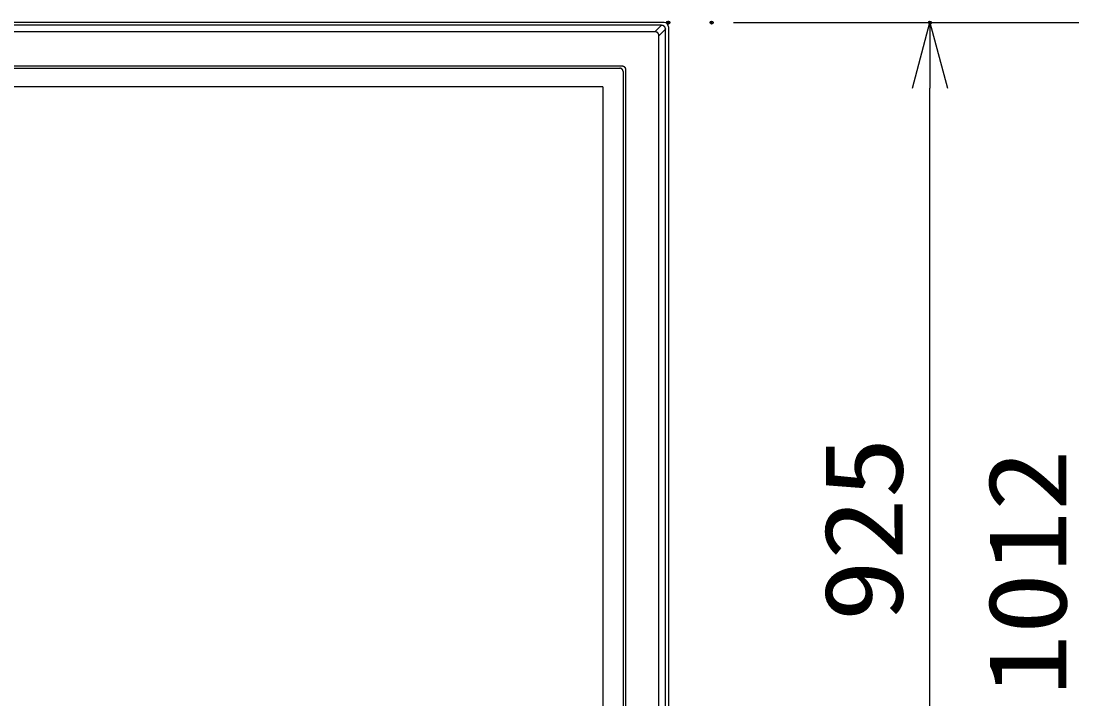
# Model space of a CAD drawing. Units: millimetres, scale not verified. Extents: x -63 to 64, y -57 to 57.
# Drawn here: x -12.04 to 20.05, y 13.79 to 34.5 of the extents above; entities that cross this region are included whole.
import ezdxf
from ezdxf.enums import TextEntityAlignment as Align

# ---------------------------------------------------------------- set-up
doc = ezdxf.new("R2010")
doc.units = ezdxf.units.MM
doc.header["$LTSCALE"] = 0.190236
doc.header["$PDMODE"] = 32
doc.header["$PDSIZE"] = 0.0951
for name, color, linetype in [('0-1_GAIKEI', 1, 'Continuous'), ('0-2_MOJI1', 3, 'Continuous'), ('0-3_WAKU', 7, 'Continuous')]:
    doc.layers.add(name, color=color, linetype=linetype)
doc.styles.add('ＭＳ ゴシック', font='')
doc.styles.get('ＭＳ ゴシック').set_extended_font_data('MS Gothic')

# ---------------------------------------------------------------- blocks, each defined once
blk = doc.blocks.new('_OPEN30')
at = {"layer": '0-2_MOJI1', "color": 7}
blk.add_line((0, 0), (-1, 0), dxfattribs=at)
blk.add_lwpolyline([(-1, 0.26795), (0, 0), (-1, -0.26795)], dxfattribs=at)

msp = doc.modelspace()

# ---------------------------------------------------------------- linework, layer by layer
at = {"layer": '0-1_GAIKEI', "color": 7}
for p, q in [((7.5949, 34.4598), (-43.9385, 34.4598)), ((7.7282, 34.3265), (7.7282, 3.7531))]:
    msp.add_line(p, q, dxfattribs=at)
at = {"layer": '0-1_GAIKEI'}
for p, q in [((7.5176, 34.3719), (-43.8613, 34.3719)), ((7.3131, 34.1673), (7.5176, 34.3719)), ((7.3305, 34.1673), (-43.6741, 34.1673)), ((7.6403, 34.2492), (7.4357, 34.0447)), ((7.4357, 4.0175), (7.4357, 34.0621)), ((7.6403, 3.8303), (7.6403, 34.2492)), ((-42.663, 33.1269), (6.3194, 33.1269)), ((-42.5885, 33.0565), (6.2449, 33.0565)), ((6.3449, 32.9565), (6.3449, 5.1231)), ((6.4154, 33.0309), (6.4154, 5.0486)), ((5.7282, 32.4898), (5.7282, 5.5897))]:
    msp.add_line(p, q, dxfattribs=at)
at = {"layer": '0-1_GAIKEI', "color": 3}
msp.add_line((11.0455, 34.4531), (22.7122, 34.4531), dxfattribs=at)
at = {"layer": '0-1_GAIKEI'}
for points in [[(7.5494, 34.3666), (7.5482, 34.3669), (7.547, 34.3672), (7.5458, 34.3675), (7.5446, 34.3677), (7.5434, 34.368), (7.5422, 34.3682), (7.5411, 34.3685), (7.5398, 34.3687), (7.5386, 34.3689), (7.5374, 34.3691), (7.5362, 34.3693), (7.535, 34.3694), (7.5338, 34.3696)], [(7.592, 34.3459), (7.591, 34.3466), (7.59, 34.3474), (7.589, 34.3481), (7.588, 34.3488), (7.587, 34.3495), (7.586, 34.3502), (7.585, 34.3508), (7.584, 34.3515), (7.5829, 34.3522), (7.5819, 34.3528), (7.5808, 34.3534), (7.5798, 34.3541), (7.5787, 34.3547), (7.5777, 34.3553), (7.5766, 34.3559), (7.5755, 34.3564), (7.5744, 34.357), (7.5733, 34.3576), (7.5723, 34.3581), (7.5712, 34.3586), (7.5701, 34.3592), (7.5689, 34.3597), (7.5678, 34.3602), (7.5667, 34.3607), (7.5656, 34.3611), (7.5645, 34.3616), (7.5633, 34.362), (7.5622, 34.3625), (7.561, 34.3629), (7.5599, 34.3633), (7.5587, 34.3637), (7.5576, 34.3641), (7.5564, 34.3645), (7.5553, 34.3649), (7.5541, 34.3653), (7.5529, 34.3656), (7.5518, 34.3659), (7.5506, 34.3663), (7.5494, 34.3666)], [(7.6231, 34.3103), (7.6225, 34.3113), (7.6219, 34.3124), (7.6212, 34.3134), (7.6206, 34.3145), (7.6199, 34.3155), (7.6193, 34.3165), (7.6186, 34.3176), (7.6179, 34.3186), (7.6172, 34.3196), (7.6165, 34.3206), (7.6158, 34.3216), (7.6151, 34.3225), (7.6143, 34.3235), (7.6136, 34.3245), (7.6128, 34.3254), (7.6121, 34.3264), (7.6113, 34.3273), (7.6105, 34.3283), (7.6097, 34.3292), (7.6089, 34.3301), (7.6081, 34.331), (7.6073, 34.3319), (7.6065, 34.3328), (7.6056, 34.3337), (7.6048, 34.3346), (7.6039, 34.3355), (7.603, 34.3363), (7.6022, 34.3372), (7.6013, 34.338), (7.6004, 34.3388), (7.5995, 34.3397), (7.5986, 34.3405), (7.5976, 34.3413), (7.5967, 34.3421), (7.5958, 34.3429), (7.5948, 34.3436), (7.5939, 34.3444), (7.5929, 34.3452), (7.592, 34.3459)], [(7.3441, 34.1665), (7.3432, 34.1666), (7.3422, 34.1667), (7.3412, 34.1668), (7.3402, 34.1669), (7.3393, 34.167), (7.3383, 34.167), (7.3373, 34.1671), (7.3364, 34.1671), (7.3354, 34.1672), (7.3344, 34.1672), (7.3334, 34.1673), (7.3325, 34.1673), (7.3315, 34.1673), (7.3305, 34.1673)], [(7.3803, 34.1553), (7.3794, 34.1558), (7.3786, 34.1562), (7.3777, 34.1566), (7.3768, 34.157), (7.3759, 34.1575), (7.375, 34.1579), (7.3741, 34.1583), (7.3732, 34.1586), (7.3723, 34.159), (7.3714, 34.1594), (7.3705, 34.1598), (7.3696, 34.1601), (7.3687, 34.1605), (7.3678, 34.1608), (7.3669, 34.1611), (7.366, 34.1614), (7.365, 34.1618), (7.3641, 34.1621), (7.3632, 34.1624), (7.3622, 34.1626), (7.3613, 34.1629), (7.3604, 34.1632), (7.3594, 34.1635), (7.3585, 34.1637), (7.3575, 34.1639), (7.3566, 34.1642), (7.3556, 34.1644), (7.3547, 34.1646), (7.3537, 34.1648), (7.3528, 34.165), (7.3518, 34.1652), (7.3509, 34.1654), (7.3499, 34.1656), (7.349, 34.1658), (7.348, 34.1659), (7.347, 34.1661), (7.3461, 34.1662), (7.3451, 34.1663), (7.3441, 34.1665)], [(7.4101, 34.132), (7.4094, 34.1327), (7.4088, 34.1334), (7.4081, 34.1341), (7.4074, 34.1349), (7.4068, 34.1356), (7.4061, 34.1363), (7.4054, 34.137), (7.4047, 34.1376), (7.404, 34.1383), (7.4033, 34.139), (7.4026, 34.1397), (7.4019, 34.1403), (7.4011, 34.141), (7.4004, 34.1416), (7.3997, 34.1423), (7.3989, 34.1429), (7.3982, 34.1435), (7.3974, 34.1441), (7.3967, 34.1447), (7.3959, 34.1453), (7.3951, 34.1459), (7.3943, 34.1465), (7.3935, 34.1471), (7.3928, 34.1477), (7.392, 34.1482), (7.3912, 34.1488), (7.3904, 34.1493), (7.3895, 34.1499), (7.3887, 34.1504), (7.3879, 34.1509), (7.3871, 34.1515), (7.3862, 34.152), (7.3854, 34.1525), (7.3846, 34.153), (7.3837, 34.1535), (7.3829, 34.1539), (7.382, 34.1544), (7.3812, 34.1549), (7.3803, 34.1553)], [(7.4292, 34.0994), (7.4289, 34.1003), (7.4285, 34.1012), (7.4282, 34.1021), (7.4278, 34.103), (7.4275, 34.1039), (7.4271, 34.1048), (7.4267, 34.1057), (7.4263, 34.1066), (7.4259, 34.1075), (7.4255, 34.1084), (7.4251, 34.1092), (7.4246, 34.1101), (7.4242, 34.111), (7.4237, 34.1119), (7.4233, 34.1127), (7.4228, 34.1136), (7.4224, 34.1144), (7.4219, 34.1153), (7.4214, 34.1161), (7.4209, 34.117), (7.4204, 34.1178), (7.4199, 34.1186), (7.4194, 34.1195), (7.4188, 34.1203), (7.4183, 34.1211), (7.4178, 34.1219), (7.4172, 34.1227), (7.4167, 34.1235), (7.4161, 34.1243), (7.4155, 34.1251), (7.415, 34.1259), (7.4144, 34.1267), (7.4138, 34.1275), (7.4132, 34.1282), (7.4126, 34.129), (7.412, 34.1297), (7.4113, 34.1305), (7.4107, 34.1312), (7.4101, 34.132)], [(7.4357, 34.0621), (7.4357, 34.063), (7.4357, 34.064), (7.4357, 34.065), (7.4357, 34.066), (7.4356, 34.0669), (7.4356, 34.0679), (7.4355, 34.0689), (7.4355, 34.0699), (7.4354, 34.0708), (7.4353, 34.0718), (7.4352, 34.0728), (7.4351, 34.0738), (7.435, 34.0747), (7.4349, 34.0757), (7.4348, 34.0767), (7.4346, 34.0776), (7.4345, 34.0786), (7.4343, 34.0796), (7.4342, 34.0805), (7.434, 34.0815), (7.4338, 34.0824), (7.4337, 34.0834), (7.4335, 34.0844), (7.4333, 34.0853), (7.4331, 34.0863), (7.4328, 34.0872), (7.4326, 34.0882), (7.4324, 34.0891), (7.4321, 34.0901), (7.4319, 34.091), (7.4316, 34.0919), (7.4314, 34.0929), (7.4311, 34.0938), (7.4308, 34.0947), (7.4305, 34.0957), (7.4302, 34.0966), (7.4299, 34.0975), (7.4296, 34.0984), (7.4292, 34.0994)], [(7.638, 34.2654), (7.6379, 34.2666), (7.6377, 34.2678), (7.6375, 34.269), (7.6373, 34.2702), (7.6371, 34.2714), (7.6369, 34.2726), (7.6367, 34.2738), (7.6364, 34.275), (7.6362, 34.2762), (7.6359, 34.2774), (7.6356, 34.2786), (7.6353, 34.2798), (7.635, 34.281), (7.6347, 34.2821), (7.6344, 34.2833), (7.634, 34.2845), (7.6337, 34.2857), (7.6333, 34.2868), (7.633, 34.288), (7.6326, 34.2891), (7.6322, 34.2903), (7.6318, 34.2914), (7.6314, 34.2926), (7.6309, 34.2937), (7.6305, 34.2949), (7.63, 34.296), (7.6296, 34.2971), (7.6291, 34.2983), (7.6286, 34.2994), (7.6281, 34.3005), (7.6276, 34.3016), (7.6271, 34.3027), (7.6265, 34.3038), (7.626, 34.3049), (7.6254, 34.306), (7.6249, 34.3071), (7.6243, 34.3082), (7.6237, 34.3092), (7.6231, 34.3103)], [(6.2578, 33.0556), (6.2569, 33.0557), (6.2559, 33.0558), (6.255, 33.0559), (6.2541, 33.056), (6.2532, 33.0561), (6.2523, 33.0562), (6.2513, 33.0562), (6.2504, 33.0563), (6.2495, 33.0563), (6.2486, 33.0564), (6.2477, 33.0564), (6.2467, 33.0564), (6.2458, 33.0565), (6.2449, 33.0565)], [(6.2919, 33.0446), (6.2911, 33.0451), (6.2903, 33.0455), (6.2894, 33.0459), (6.2886, 33.0463), (6.2878, 33.0467), (6.2869, 33.0471), (6.2861, 33.0475), (6.2852, 33.0479), (6.2844, 33.0482), (6.2835, 33.0486), (6.2827, 33.0489), (6.2818, 33.0493), (6.281, 33.0496), (6.2801, 33.0499), (6.2792, 33.0503), (6.2784, 33.0506), (6.2775, 33.0509), (6.2766, 33.0512), (6.2758, 33.0515), (6.2749, 33.0518), (6.274, 33.052), (6.2731, 33.0523), (6.2722, 33.0526), (6.2713, 33.0528), (6.2705, 33.0531), (6.2696, 33.0533), (6.2687, 33.0535), (6.2678, 33.0537), (6.2669, 33.054), (6.266, 33.0542), (6.2651, 33.0543), (6.2642, 33.0545), (6.2633, 33.0547), (6.2623, 33.0549), (6.2614, 33.055), (6.2605, 33.0552), (6.2596, 33.0553), (6.2587, 33.0555), (6.2578, 33.0556)], [(6.3194, 33.1269), (6.3203, 33.1269), (6.3213, 33.1269), (6.3222, 33.1269), (6.3232, 33.1269), (6.3241, 33.1268), (6.325, 33.1268), (6.326, 33.1267), (6.3269, 33.1266), (6.3279, 33.1266), (6.3288, 33.1265), (6.3297, 33.1264), (6.3307, 33.1263), (6.3316, 33.1262), (6.3326, 33.126), (6.3335, 33.1259), (6.3344, 33.1258), (6.3354, 33.1256), (6.3363, 33.1255), (6.3372, 33.1253), (6.3381, 33.1251), (6.3391, 33.1249), (6.34, 33.1248), (6.3409, 33.1246), (6.3418, 33.1243), (6.3428, 33.1241), (6.3437, 33.1239), (6.3446, 33.1237), (6.3455, 33.1234), (6.3464, 33.1232), (6.3473, 33.1229), (6.3482, 33.1226), (6.3491, 33.1223), (6.35, 33.1221), (6.3509, 33.1218), (6.3518, 33.1214), (6.3527, 33.1211), (6.3536, 33.1208), (6.3545, 33.1205), (6.3553, 33.1201)], [(6.3553, 33.1201), (6.3562, 33.1198), (6.3571, 33.1194), (6.358, 33.119), (6.3588, 33.1187), (6.3597, 33.1183), (6.3605, 33.1179), (6.3614, 33.1175), (6.3623, 33.1171), (6.3631, 33.1167), (6.3639, 33.1162), (6.3648, 33.1158), (6.3656, 33.1153), (6.3664, 33.1149), (6.3673, 33.1144), (6.3681, 33.114), (6.3689, 33.1135), (6.3697, 33.113), (6.3705, 33.1125), (6.3713, 33.112), (6.3721, 33.1115), (6.3729, 33.111), (6.3737, 33.1105), (6.3745, 33.1099), (6.3752, 33.1094), (6.376, 33.1089), (6.3768, 33.1083), (6.3775, 33.1077), (6.3783, 33.1072), (6.379, 33.1066), (6.3798, 33.106), (6.3805, 33.1054), (6.3812, 33.1048), (6.382, 33.1042), (6.3827, 33.1036), (6.3834, 33.103), (6.3841, 33.1023), (6.3848, 33.1017), (6.3855, 33.1011), (6.3862, 33.1004)], [(6.3862, 33.1004), (6.3868, 33.0998), (6.3875, 33.0991), (6.3882, 33.0984), (6.3888, 33.0977), (6.3895, 33.0971), (6.3901, 33.0964), (6.3908, 33.0957), (6.3914, 33.095), (6.392, 33.0943), (6.3926, 33.0935), (6.3932, 33.0928), (6.3938, 33.0921), (6.3944, 33.0914), (6.395, 33.0906), (6.3956, 33.0899), (6.3962, 33.0891), (6.3967, 33.0884), (6.3973, 33.0876), (6.3978, 33.0868), (6.3984, 33.0861), (6.3989, 33.0853), (6.3994, 33.0845), (6.3999, 33.0837), (6.4005, 33.0829), (6.401, 33.0821), (6.4014, 33.0813), (6.4019, 33.0805), (6.4024, 33.0797), (6.4029, 33.0788), (6.4033, 33.078), (6.4038, 33.0772), (6.4042, 33.0764), (6.4047, 33.0755), (6.4051, 33.0747), (6.4055, 33.0738), (6.4059, 33.073), (6.4063, 33.0721), (6.4067, 33.0713), (6.4071, 33.0704)], [(6.4071, 33.0704), (6.4075, 33.0695), (6.4078, 33.0687), (6.4082, 33.0678), (6.4086, 33.0669), (6.4089, 33.066), (6.4092, 33.0652), (6.4096, 33.0643), (6.4099, 33.0634), (6.4102, 33.0625), (6.4105, 33.0616), (6.4108, 33.0607), (6.4111, 33.0598), (6.4113, 33.0589), (6.4116, 33.058), (6.4118, 33.0571), (6.4121, 33.0562), (6.4123, 33.0552), (6.4126, 33.0543), (6.4128, 33.0534), (6.413, 33.0525), (6.4132, 33.0516), (6.4134, 33.0506), (6.4136, 33.0497), (6.4137, 33.0488), (6.4139, 33.0479), (6.4141, 33.0469), (6.4142, 33.046), (6.4144, 33.0451), (6.4145, 33.0441), (6.4146, 33.0432), (6.4147, 33.0423), (6.4148, 33.0413), (6.4149, 33.0404), (6.415, 33.0394), (6.4151, 33.0385), (6.4151, 33.0376), (6.4152, 33.0366), (6.4153, 33.0357), (6.4153, 33.0347)], [(6.32, 33.0224), (6.3194, 33.0231), (6.3188, 33.0238), (6.3182, 33.0245), (6.3175, 33.0252), (6.3169, 33.0258), (6.3162, 33.0265), (6.3156, 33.0272), (6.3149, 33.0278), (6.3143, 33.0284), (6.3136, 33.0291), (6.3129, 33.0297), (6.3122, 33.0303), (6.3116, 33.031), (6.3109, 33.0316), (6.3102, 33.0322), (6.3095, 33.0328), (6.3088, 33.0334), (6.308, 33.034), (6.3073, 33.0345), (6.3066, 33.0351), (6.3059, 33.0357), (6.3051, 33.0362), (6.3044, 33.0368), (6.3036, 33.0373), (6.3029, 33.0379), (6.3021, 33.0384), (6.3014, 33.0389), (6.3006, 33.0394), (6.2998, 33.0399), (6.2991, 33.0404), (6.2983, 33.0409), (6.2975, 33.0414), (6.2967, 33.0419), (6.2959, 33.0424), (6.2951, 33.0428), (6.2943, 33.0433), (6.2935, 33.0438), (6.2927, 33.0442), (6.2919, 33.0446)], [(6.3384, 32.9917), (6.3381, 32.9925), (6.3377, 32.9934), (6.3374, 32.9943), (6.337, 32.9951), (6.3367, 32.996), (6.3363, 32.9968), (6.3359, 32.9977), (6.3355, 32.9985), (6.3351, 32.9993), (6.3347, 33.0002), (6.3343, 33.001), (6.3339, 33.0018), (6.3335, 33.0026), (6.3331, 33.0035), (6.3326, 33.0043), (6.3322, 33.0051), (6.3317, 33.0059), (6.3313, 33.0067), (6.3308, 33.0075), (6.3303, 33.0083), (6.3299, 33.0091), (6.3294, 33.0099), (6.3289, 33.0106), (6.3284, 33.0114), (6.3279, 33.0122), (6.3273, 33.0129), (6.3268, 33.0137), (6.3263, 33.0145), (6.3258, 33.0152), (6.3252, 33.016), (6.3247, 33.0167), (6.3241, 33.0174), (6.3235, 33.0182), (6.323, 33.0189), (6.3224, 33.0196), (6.3218, 33.0203), (6.3212, 33.021), (6.3206, 33.0217), (6.32, 33.0224)], [(6.3449, 32.9565), (6.3449, 32.9574), (6.3449, 32.9583), (6.3448, 32.9592), (6.3448, 32.9601), (6.3448, 32.9611), (6.3447, 32.962), (6.3447, 32.9629), (6.3446, 32.9638), (6.3445, 32.9648), (6.3444, 32.9657), (6.3444, 32.9666), (6.3442, 32.9675), (6.3441, 32.9684), (6.344, 32.9693), (6.3439, 32.9703), (6.3438, 32.9712), (6.3436, 32.9721), (6.3435, 32.973), (6.3433, 32.9739), (6.3431, 32.9748), (6.343, 32.9757), (6.3428, 32.9766), (6.3426, 32.9775), (6.3424, 32.9784), (6.3422, 32.9793), (6.342, 32.9802), (6.3417, 32.9811), (6.3415, 32.982), (6.3413, 32.9829), (6.341, 32.9838), (6.3407, 32.9847), (6.3405, 32.9856), (6.3402, 32.9865), (6.3399, 32.9873), (6.3396, 32.9882), (6.3393, 32.9891), (6.339, 32.99), (6.3387, 32.9908), (6.3384, 32.9917)], [(6.4153, 33.0347), (6.4153, 33.0338), (6.4153, 33.0328), (6.4154, 33.0319), (6.4154, 33.0309)], [(5.7282, 32.4898), (-42.0719, 32.4898), (-42.0719, 5.5897)]]:
    msp.add_lwpolyline(points, dxfattribs=at)
for centre, radius, start, end in [((7.6068, 34.9506), 0.5856, 261.24567, 262.84355), ((8.2248, 34.3391), 0.5914, 187.16427, 188.74651)]:
    msp.add_arc(centre, radius, start, end, dxfattribs=at)
at = {"layer": '0-1_GAIKEI', "color": 7}
msp.add_arc((7.5949, 34.3265), 0.1333, 0, 90, dxfattribs=at)
at = {"layer": '0-2_MOJI1'}
for p, q in [((9.7122, 34.4531), (17.7122, 34.4531)), ((15.7122, 5.6197), (15.7122, 32.4531))]:
    msp.add_line(p, q, dxfattribs=at)
at = {"layer": '0-2_MOJI1', "color": 7}
msp.add_point((9.0455, 34.4531), dxfattribs=at)
at = {"layer": '0-3_WAKU'}
for p in [(7.7122, 34.4531), (7.7282, 34.4531), (15.7122, 34.4531)]:
    msp.add_point(p, dxfattribs=at)

# ---------------------------------------------------------------- block references
at = {"layer": '0-2_MOJI1', "xscale": 2, "yscale": 2, "rotation": 90}
msp.add_blockref('_OPEN30', (15.7122, 34.4531), dxfattribs=at)

# ---------------------------------------------------------------- texts
at = {"layer": '0-1_GAIKEI', "color": 3, "style": 'ＭＳ ゴシック', "width": 1.15}
msp.add_text('1012', height=2.406, rotation=90, dxfattribs=at).set_placement((20.6026, 13.8806), align=Align.BOTTOM_LEFT)
at = {"layer": '0-2_MOJI1', "style": 'ＭＳ ゴシック', "width": 1.15}
msp.add_text('925', height=2.406, rotation=90, dxfattribs=at).set_placement((15.6026, 16.1493), align=Align.BOTTOM_LEFT)

doc.saveas('drawing.dxf')
